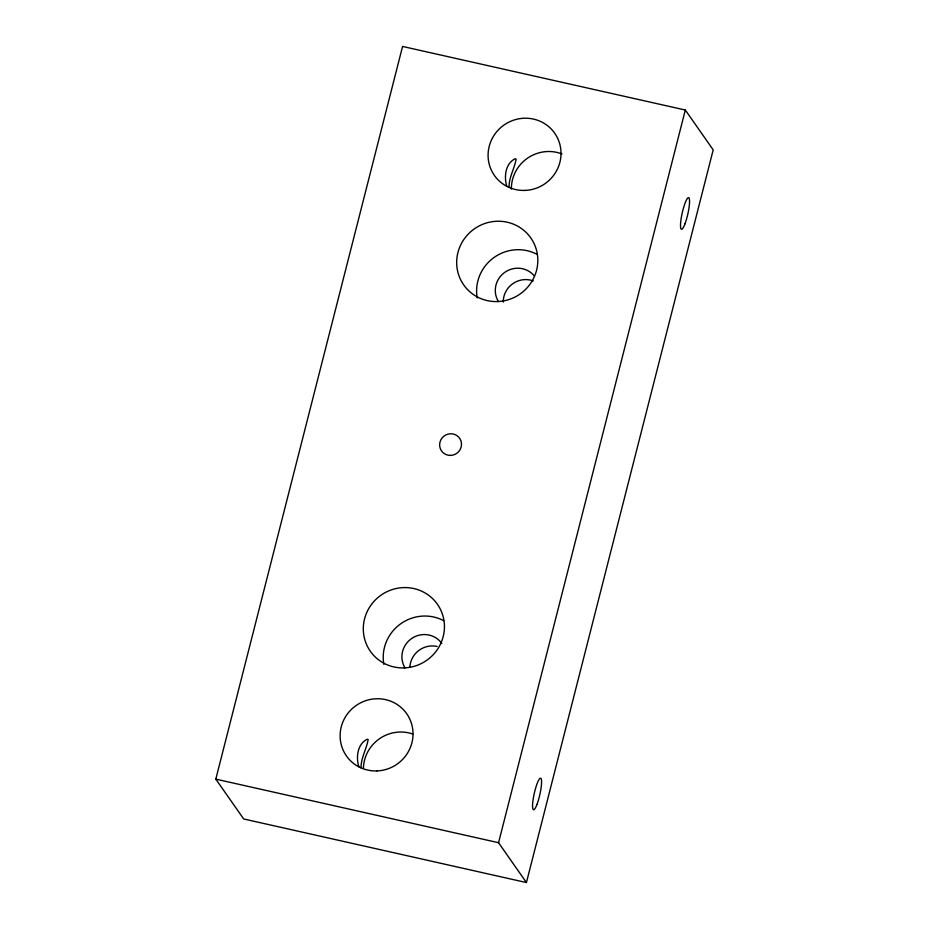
<?xml version="1.0" encoding="UTF-8"?>
<svg xmlns="http://www.w3.org/2000/svg" width="929" height="929" viewBox="0 0 929 929"><rect width="100%" height="100%" fill="white"/><g stroke="black" fill="none" stroke-linecap="round" stroke-linejoin="round"><path stroke-width="1.39" d="M215.807 779.129L402.571 46.45L685.312 110.028L713.193 149.871L526.429 882.55L243.688 818.972L215.807 779.129L498.559 842.708L526.429 882.55M498.559 842.708L685.312 110.028M506.793 186.23C503.843 176.835 505.399 163.318 515.2 158.731L516.129 159.068C514.608 168.416 508.837 177.404 509.046 187.31M358.826 766.739C355.865 757.344 357.433 743.827 367.234 739.24L368.151 739.577C366.641 748.925 360.858 757.913 361.067 767.83M511.38 189.063A36.8 35.767 -35 0 1 561.999 153.97M477.227 297.988A40.946 39.784 -35 0 1 493.636 257.774A40.946 39.784 -35 0 1 536.985 254.302M498.362 301.437A22.087 21.46 -35 0 1 504.772 272.348A22.087 21.46 -35 0 1 534.349 276.006M503.251 302.111A22.087 21.46 -35 0 1 533.234 280.918M363.413 768.237A36.8 35.767 -35 0 1 412.743 734.015M383.851 664.34A40.946 39.784 -35 0 1 400.26 624.114A40.946 39.784 -35 0 1 443.609 620.642M404.974 667.777A22.087 21.46 -35 0 1 411.988 638.281A22.087 21.46 -35 0 1 441.821 643.472M409.898 667.045A22.087 21.46 -35 0 1 437.129 646.456M525.024 190.41A36.8 35.767 -35 0 0 555.89 135.03A36.8 35.767 -35 0 0 492.73 137.527A36.8 35.767 -35 0 0 525.024 190.41M450.704 455.407A11.043 10.73 -35 0 0 459.96 438.79A11.043 10.73 -35 0 0 441.02 439.545A11.043 10.73 -35 0 0 450.704 455.407M497.781 301.553A40.946 39.784 -35 0 0 532.12 239.949A40.946 39.784 -35 0 0 461.852 242.724A40.946 39.784 -35 0 0 497.781 301.553M684.963 223.889A16.199 2.857 -77.3 0 0 688.993 197.935A16.199 2.857 -77.3 0 0 681.166 218.466A16.199 2.857 -77.3 0 0 684.963 223.889M377.046 770.919A36.8 35.767 -35 0 0 407.912 715.551A36.8 35.767 -35 0 0 344.764 718.047A36.8 35.767 -35 0 0 377.046 770.919M404.405 667.893A40.946 39.784 -35 0 0 438.743 606.289A40.946 39.784 -35 0 0 368.476 609.064A40.946 39.784 -35 0 0 404.405 667.893M536.985 804.398A16.199 2.857 -77.3 0 0 541.015 778.444A16.199 2.857 -77.3 0 0 533.2 798.975A16.199 2.857 -77.3 0 0 536.985 804.398"/></g></svg>
